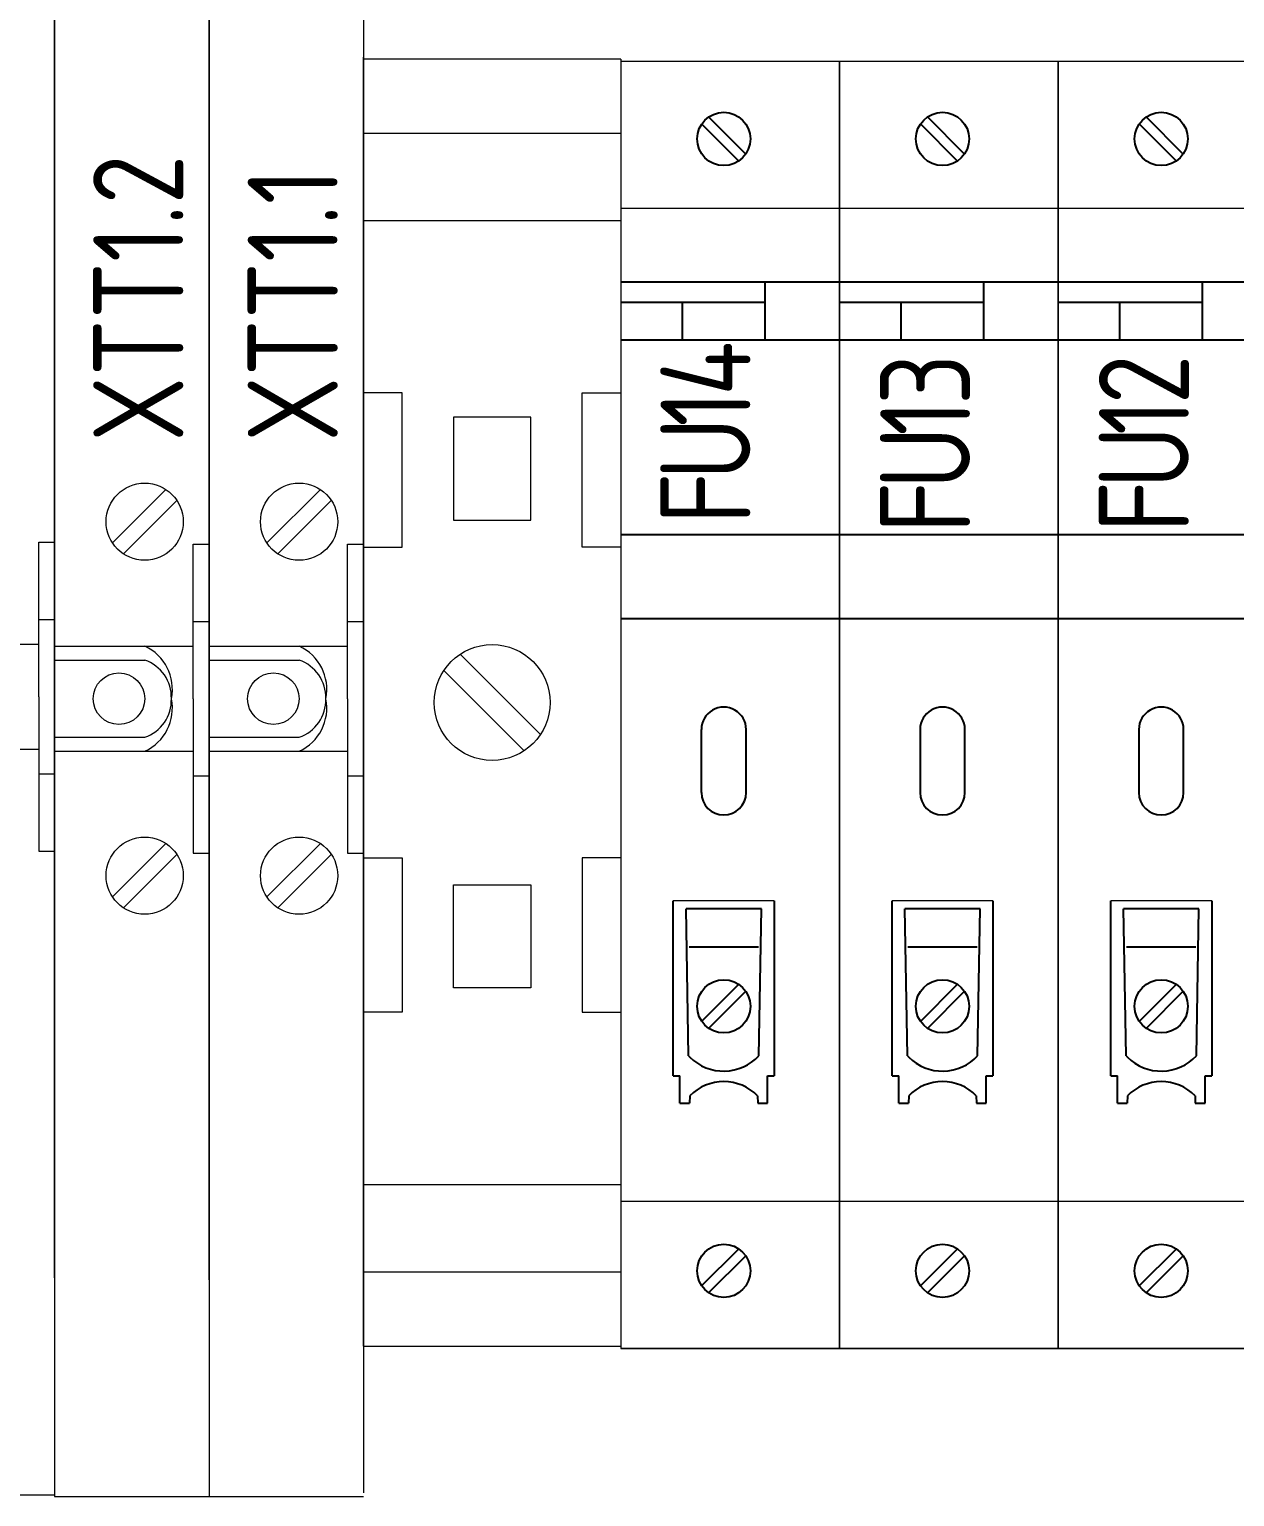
# Model space of a CAD drawing. Header units: millimetres. Extents: x 3520 to 8864, y 403 to 1747.
# Drawn here: x 5626.75 to 5632.37, y 848.07 to 854.91 of the extents above; entities that cross this region are included whole.
import ezdxf

# ---------------------------------------------------------------- set-up
doc = ezdxf.new("R2010")
doc.units = ezdxf.units.MM
doc.layers.add('1', color=1, linetype='Continuous')
doc.layers.add('Стерка', color=7, linetype='Continuous', lineweight=15)
doc.styles.add('ГОСТ В', font='GOST_0.TTF', dxfattribs={"height": 3.5})

msp = doc.modelspace()

# ---------------------------------------------------------------- linework, layer by layer
at = {"color": 7}
for p, q in [((5630.5317, 853.7284, 1518.358), (5629.5117, 853.7284, 1518.358)), ((5631.5517, 853.7284, 1518.358), (5630.5317, 853.7284, 1518.358)), ((5632.5717, 853.7284, 1518.358), (5631.5517, 853.7284, 1518.358)), ((5629.8279, 850.1223, 1518.358), (5629.8158, 850.8065, 1518.358)), ((5630.1554, 850.1223, 1518.358), (5630.1675, 850.8065, 1518.358)), ((5630.8479, 850.1223, 1518.358), (5630.8358, 850.8065, 1518.358)), ((5631.1754, 850.1223, 1518.358), (5631.1875, 850.8065, 1518.358)), ((5631.8679, 850.1223, 1518.358), (5631.8558, 850.8065, 1518.358)), ((5632.1954, 850.1223, 1518.358), (5632.2075, 850.8065, 1518.358)), ((5629.7875, 849.9016, 1518.358), (5629.8327, 849.9016, 1518.358)), ((5630.1506, 849.9016, 1518.358), (5630.1958, 849.9016, 1518.358)), ((5630.8075, 849.9016, 1518.358), (5630.8527, 849.9016, 1518.358)), ((5631.1706, 849.9016, 1518.358), (5631.2158, 849.9016, 1518.358)), ((5631.8275, 849.9016, 1518.358), (5631.8727, 849.9016, 1518.358)), ((5632.1906, 849.9016, 1518.358), (5632.2358, 849.9016, 1518.358))]:
    msp.add_line(p, q, dxfattribs=at)
for centre in [(5629.9917, 849.7791, 1518.358), (5631.0117, 849.7791, 1518.358), (5632.0317, 849.7791, 1518.358)]:
    msp.add_arc(centre, 0.2222, 44.85319, 135.14672, dxfattribs=at)
at = {"layer": '1', "color": 7}
for p, q in [((5629.8903, 854.4651, 1518.358), (5630.0607, 854.2946, 1518.358)), ((5630.0931, 854.327, 1518.358), (5629.9226, 854.4974, 1518.358)), ((5630.9103, 854.4651, 1518.358), (5631.0807, 854.2946, 1518.358)), ((5631.1131, 854.327, 1518.358), (5630.9426, 854.4974, 1518.358)), ((5631.9303, 854.4651, 1518.358), (5632.1007, 854.2946, 1518.358)), ((5632.1331, 854.327, 1518.358), (5631.9626, 854.4974, 1518.358)), ((5630.1843, 853.4593, 1518.358), (5630.1843, 853.7284, 1518.358)), ((5631.2043, 853.4593, 1518.358), (5631.2043, 853.7284, 1518.358)), ((5632.2243, 853.4593, 1518.358), (5632.2243, 853.7284, 1518.358)), ((5629.5117, 853.6358, 1518.358), (5630.1843, 853.6358, 1518.358)), ((5629.7989, 853.4596, 1518.358), (5629.7989, 853.6358, 1518.358)), ((5630.5317, 853.6358, 1518.358), (5631.2043, 853.6358, 1518.358)), ((5630.8189, 853.4596, 1518.358), (5630.8189, 853.6358, 1518.358)), ((5631.5517, 853.6358, 1518.358), (5632.2243, 853.6358, 1518.358)), ((5631.8389, 853.4596, 1518.358), (5631.8389, 853.6358, 1518.358)), ((5629.5117, 853.4593, 1518.358), (5630.5317, 853.4593, 1518.358)), ((5630.5317, 853.4593, 1518.358), (5631.5517, 853.4593, 1518.358)), ((5631.5517, 853.4593, 1518.358), (5632.5717, 853.4593, 1518.358)), ((5630.5317, 852.5511, 1518.358), (5629.5117, 852.5511, 1518.358)), ((5631.5517, 852.5511, 1518.358), (5630.5317, 852.5511, 1518.358)), ((5632.5717, 852.5511, 1518.358), (5631.5517, 852.5511, 1518.358)), ((5630.5317, 852.1591, 1518.358), (5629.5117, 852.1591, 1518.358)), ((5631.5517, 852.1591, 1518.358), (5630.5317, 852.1591, 1518.358)), ((5632.5717, 852.1591, 1518.358), (5631.5517, 852.1591, 1518.358)), ((5629.8871, 851.6429, 1518.358), (5629.8871, 851.3489, 1518.358)), ((5630.0962, 851.3489, 1518.358), (5630.0962, 851.6429, 1518.358)), ((5630.9071, 851.6429, 1518.358), (5630.9071, 851.3489, 1518.358)), ((5631.1162, 851.3489, 1518.358), (5631.1162, 851.6429, 1518.358)), ((5631.9271, 851.6429, 1518.358), (5631.9271, 851.3489, 1518.358)), ((5632.1362, 851.3489, 1518.358), (5632.1362, 851.6429, 1518.358)), ((5629.7564, 850.029, 1518.358), (5629.7564, 850.8444, 1518.358)), ((5629.7564, 850.029, 1518.358), (5629.7564, 850.8444, 1518.358)), ((5630.2269, 850.8444, 1518.358), (5630.2269, 850.029, 1518.358)), ((5630.7764, 850.029, 1518.358), (5630.7764, 850.8444, 1518.358)), ((5630.7764, 850.029, 1518.358), (5630.7764, 850.8444, 1518.358)), ((5631.2469, 850.8444, 1518.358), (5631.2469, 850.029, 1518.358)), ((5631.7964, 850.029, 1518.358), (5631.7964, 850.8444, 1518.358)), ((5631.7964, 850.029, 1518.358), (5631.7964, 850.8444, 1518.358)), ((5632.2669, 850.8444, 1518.358), (5632.2669, 850.029, 1518.358)), ((5630.1675, 850.8065, 1518.358), (5629.8158, 850.8065, 1518.358)), ((5631.1875, 850.8065, 1518.358), (5630.8358, 850.8065, 1518.358)), ((5632.2075, 850.8065, 1518.358), (5631.8558, 850.8065, 1518.358)), ((5629.8297, 850.6301, 1518.358), (5630.1536, 850.6301, 1518.358)), ((5630.8497, 850.6301, 1518.358), (5631.1736, 850.6301, 1518.358)), ((5631.8697, 850.6301, 1518.358), (5632.1936, 850.6301, 1518.358)), ((5629.8903, 850.2834, 1518.358), (5630.0607, 850.4538, 1518.358)), ((5630.093, 850.4215, 1518.358), (5629.9226, 850.251, 1518.358)), ((5630.9103, 850.2834, 1518.358), (5631.0807, 850.4538, 1518.358)), ((5631.113, 850.4215, 1518.358), (5630.9426, 850.251, 1518.358)), ((5631.9303, 850.2834, 1518.358), (5632.1007, 850.4538, 1518.358)), ((5632.133, 850.4215, 1518.358), (5631.9626, 850.251, 1518.358)), ((5629.7564, 850.029, 1518.358), (5629.7875, 850.029, 1518.358)), ((5629.7875, 849.9016, 1518.358), (5629.7875, 850.029, 1518.358)), ((5630.1958, 850.029, 1518.358), (5630.2269, 850.029, 1518.358)), ((5630.1958, 849.9016, 1518.358), (5630.1958, 850.029, 1518.358)), ((5630.7764, 850.029, 1518.358), (5630.8075, 850.029, 1518.358)), ((5630.8075, 849.9016, 1518.358), (5630.8075, 850.029, 1518.358)), ((5631.2158, 850.029, 1518.358), (5631.2469, 850.029, 1518.358)), ((5631.2158, 849.9016, 1518.358), (5631.2158, 850.029, 1518.358)), ((5631.7964, 850.029, 1518.358), (5631.8275, 850.029, 1518.358)), ((5631.8275, 849.9016, 1518.358), (5631.8275, 850.029, 1518.358)), ((5632.2358, 850.029, 1518.358), (5632.2669, 850.029, 1518.358)), ((5632.2358, 849.9016, 1518.358), (5632.2358, 850.029, 1518.358)), ((5629.8342, 849.9358, 1518.358), (5629.8327, 849.9016, 1518.358)), ((5630.1491, 849.9358, 1518.358), (5630.1506, 849.9016, 1518.358)), ((5630.8542, 849.9358, 1518.358), (5630.8527, 849.9016, 1518.358)), ((5631.1691, 849.9358, 1518.358), (5631.1706, 849.9016, 1518.358)), ((5631.8742, 849.9358, 1518.358), (5631.8727, 849.9016, 1518.358)), ((5632.1891, 849.9358, 1518.358), (5632.1906, 849.9016, 1518.358)), ((5629.8903, 849.0503, 1518.358), (5630.0607, 849.2207, 1518.358)), ((5630.093, 849.1884, 1518.358), (5629.9226, 849.0179, 1518.358)), ((5630.9103, 849.0503, 1518.358), (5631.0807, 849.2207, 1518.358)), ((5631.113, 849.1884, 1518.358), (5630.9426, 849.0179, 1518.358)), ((5631.9303, 849.0503, 1518.358), (5632.1007, 849.2207, 1518.358)), ((5632.133, 849.1884, 1518.358), (5631.9626, 849.0179, 1518.358))]:
    msp.add_line(p, q, dxfattribs=at)
for centre in [(5629.9917, 854.396, 1518.358), (5631.0117, 854.396, 1518.358), (5632.0317, 854.396, 1518.358), (5629.9917, 850.3524, 1518.358), (5631.0117, 850.3524, 1518.358), (5632.0317, 850.3524, 1518.358), (5629.9917, 849.1193, 1518.358), (5631.0117, 849.1193, 1518.358), (5632.0317, 849.1193, 1518.358)]:
    msp.add_circle(centre, 0.1241, dxfattribs=at)
for centre, radius, start, end in [((5629.9917, 851.6429, 1518.358), 0.1045, 359.99995, 179.99995), ((5631.0117, 851.6429, 1518.358), 0.1045, 359.99995, 179.99995), ((5632.0317, 851.6429, 1518.358), 0.1045, 359.99995, 179.99995), ((5629.9917, 851.3489, 1518.358), 0.1045, 179.99995, 359.99995), ((5631.0117, 851.3489, 1518.358), 0.1045, 179.99995, 359.99995), ((5632.0317, 851.3489, 1518.358), 0.1045, 179.99995, 359.99995), ((5629.9917, 850.2724, 1518.358), 0.2222, 222.51079, 224.90436), ((5629.9917, 850.2724, 1518.358), 0.2222, 224.90436, 317.48912), ((5631.0117, 850.2724, 1518.358), 0.2222, 222.51079, 224.90436), ((5631.0117, 850.2724, 1518.358), 0.2222, 224.90436, 317.48912), ((5632.0317, 850.2724, 1518.358), 0.2222, 222.51079, 224.90436), ((5632.0317, 850.2724, 1518.358), 0.2222, 224.90436, 317.48912)]:
    msp.add_arc(centre, radius, start, end, dxfattribs=at)
at = {"layer": 'Стерка', "color": 7}
for p, q in [((5626.8717, 855.5155, 1518.358), (5626.8717, 854.3155, 1518.358)), ((5626.8717, 854.3065, 1518.358), (5626.8717, 855.5065, 1518.358)), ((5627.5917, 854.3065, 1518.358), (5627.5917, 855.5065, 1518.358)), ((5627.5917, 855.5065, 1518.358), (5627.5917, 854.3065, 1518.358)), ((5628.3117, 855.5065, 1518.358), (5628.3117, 854.3065, 1518.358)), ((5626.8717, 854.7955, 1518.358), (5626.8717, 848.7955, 1518.358)), ((5627.5917, 854.7865, 1518.358), (5627.5917, 848.7865, 1518.358)), ((5628.3117, 854.7865, 1518.358), (5628.3117, 848.7865, 1518.358)), ((5628.3117, 854.7776, 1518.358), (5628.3117, 848.7776, 1518.358)), ((5628.3117, 854.7776, 1518.358), (5628.3117, 848.7776, 1518.358)), ((5628.3117, 854.7776, 1518.358), (5628.3117, 848.7776, 1518.358)), ((5628.3117, 854.7776, 1518.358), (5628.3117, 848.7776, 1518.358)), ((5628.3117, 854.7776, 1518.358), (5628.3117, 848.7776, 1518.358)), ((5628.3117, 848.7776, 1518.358), (5628.3117, 854.7776, 1518.358)), ((5628.3117, 848.7776, 1518.358), (5628.3117, 854.7776, 1518.358)), ((5628.3117, 854.7776, 1518.358), (5628.3117, 848.7776, 1518.358)), ((5628.3117, 848.7776, 1518.358), (5628.3117, 854.7776, 1518.358)), ((5628.3117, 848.7776, 1518.358), (5628.3117, 854.7776, 1518.358)), ((5628.3117, 854.7776, 1518.358), (5628.3117, 848.7776, 1518.358)), ((5629.5117, 854.7687, 1518.358), (5628.3117, 854.7687, 1518.358)), ((5628.3117, 854.7687, 1518.358), (5628.3117, 848.7687, 1518.358)), ((5628.3117, 848.7687, 1518.358), (5628.3117, 854.7687, 1518.358)), ((5628.3117, 848.7687, 1518.358), (5628.3117, 854.7687, 1518.358)), ((5628.3117, 854.7687, 1518.358), (5628.3117, 848.7687, 1518.358)), ((5628.3117, 854.7687, 1518.358), (5628.3117, 848.7687, 1518.358)), ((5629.5117, 854.7687, 1518.358), (5629.5117, 848.7687, 1518.358)), ((5630.5317, 854.7577, 1518.358), (5629.5117, 854.7577, 1518.358)), ((5629.5117, 854.7577, 1518.358), (5629.5117, 848.7577, 1518.358)), ((5631.5517, 854.7577, 1518.358), (5630.5317, 854.7577, 1518.358)), ((5630.5317, 854.7577, 1518.358), (5630.5317, 848.7577, 1518.358)), ((5630.5317, 854.7577, 1518.358), (5630.5317, 848.7577, 1518.358)), ((5630.5317, 848.7577, 1518.358), (5630.5317, 854.7577, 1518.358)), ((5630.5317, 848.7577, 1518.358), (5630.5317, 854.7577, 1518.358)), ((5630.5317, 854.7577, 1518.358), (5630.5317, 848.7577, 1518.358)), ((5630.5317, 854.7577, 1518.358), (5630.5317, 848.7577, 1518.358)), ((5630.5317, 854.7577, 1518.358), (5630.5317, 848.7666, 1518.358)), ((5630.5317, 848.8024, 1518.358), (5630.5317, 854.7577, 1518.358)), ((5630.5317, 854.7577, 1518.358), (5630.5317, 848.7577, 1518.358)), ((5630.5317, 854.7577, 1518.358), (5630.5317, 848.7577, 1518.358)), ((5630.5317, 848.7577, 1518.358), (5630.5317, 854.7577, 1518.358)), ((5630.5317, 848.7577, 1518.358), (5630.5317, 854.7577, 1518.358)), ((5630.5317, 854.7577, 1518.358), (5630.5317, 848.7577, 1518.358)), ((5630.5317, 848.7577, 1518.358), (5630.5317, 854.7577, 1518.358)), ((5630.5317, 848.7577, 1518.358), (5630.5317, 854.7577, 1518.358)), ((5630.5317, 854.7577, 1518.358), (5630.5317, 848.7577, 1518.358)), ((5632.5717, 854.7577, 1518.358), (5631.5517, 854.7577, 1518.358)), ((5631.5517, 854.7577, 1518.358), (5631.5517, 848.7577, 1518.358)), ((5631.5517, 854.7577, 1518.358), (5631.5517, 848.7577, 1518.358)), ((5631.5517, 848.7577, 1518.358), (5631.5517, 854.7577, 1518.358)), ((5631.5517, 848.7577, 1518.358), (5631.5517, 854.7577, 1518.358)), ((5631.5517, 854.7577, 1518.358), (5631.5517, 848.7577, 1518.358)), ((5631.5517, 854.7577, 1518.358), (5631.5517, 848.7577, 1518.358)), ((5631.5517, 854.7577, 1518.358), (5631.5517, 848.7666, 1518.358)), ((5631.5517, 848.8024, 1518.358), (5631.5517, 854.7577, 1518.358)), ((5631.5517, 854.7577, 1518.358), (5631.5517, 848.7577, 1518.358)), ((5631.5517, 854.7577, 1518.358), (5631.5517, 848.7577, 1518.358)), ((5631.5517, 848.7577, 1518.358), (5631.5517, 854.7577, 1518.358)), ((5631.5517, 848.7577, 1518.358), (5631.5517, 854.7577, 1518.358)), ((5631.5517, 854.7577, 1518.358), (5631.5517, 848.7577, 1518.358)), ((5631.5517, 848.7577, 1518.358), (5631.5517, 854.7577, 1518.358)), ((5631.5517, 848.7577, 1518.358), (5631.5517, 854.7577, 1518.358)), ((5631.5517, 854.7577, 1518.358), (5631.5517, 848.7577, 1518.358)), ((5626.8717, 854.4955, 1518.358), (5626.8717, 849.0955, 1518.358)), ((5626.8717, 854.4955, 1518.358), (5626.8717, 849.0955, 1518.358)), ((5626.8717, 854.4955, 1518.358), (5626.8717, 849.0955, 1518.358)), ((5626.8717, 854.4955, 1518.358), (5626.8717, 849.0955, 1518.358)), ((5626.8717, 854.4955, 1518.358), (5626.8717, 849.0955, 1518.358)), ((5626.8717, 854.4865, 1518.358), (5626.8717, 849.0865, 1518.358)), ((5626.8717, 849.0865, 1518.358), (5626.8717, 854.4865, 1518.358)), ((5627.5917, 854.4865, 1518.358), (5627.5917, 849.0865, 1518.358)), ((5627.5917, 854.4865, 1518.358), (5627.5917, 849.0865, 1518.358)), ((5627.5917, 854.4865, 1518.358), (5627.5917, 849.0865, 1518.358)), ((5627.5917, 854.4865, 1518.358), (5627.5917, 849.0865, 1518.358)), ((5627.5917, 854.4865, 1518.358), (5627.5917, 849.0865, 1518.358)), ((5627.5917, 854.4865, 1518.358), (5627.5917, 849.0865, 1518.358)), ((5627.5917, 849.0776, 1518.358), (5627.5917, 854.4776, 1518.358)), ((5628.3117, 854.4865, 1518.358), (5628.3117, 849.0865, 1518.358)), ((5628.3117, 854.4865, 1518.358), (5628.3117, 849.0865, 1518.358)), ((5628.3117, 854.4865, 1518.358), (5628.3117, 849.0865, 1518.358)), ((5628.3117, 854.4865, 1518.358), (5628.3117, 849.0865, 1518.358)), ((5628.3117, 854.4865, 1518.358), (5628.3117, 849.0865, 1518.358)), ((5628.3117, 854.4776, 1518.358), (5628.3117, 849.0776, 1518.358)), ((5628.3117, 854.4776, 1518.358), (5628.3117, 849.0776, 1518.358)), ((5628.3117, 849.0776, 1518.358), (5628.3117, 854.4776, 1518.358)), ((5628.3117, 854.4687, 1518.358), (5628.3117, 849.0687, 1518.358)), ((5628.3117, 854.4687, 1518.358), (5628.3117, 849.0687, 1518.358)), ((5630.5317, 854.5024, 1518.358), (5630.5317, 849.1024, 1518.358)), ((5630.5317, 854.5024, 1518.358), (5630.5317, 849.1024, 1518.358)), ((5630.5317, 854.4935, 1518.358), (5630.5317, 849.0935, 1518.358)), ((5630.5317, 854.4935, 1518.358), (5630.5317, 849.0935, 1518.358)), ((5630.5317, 854.4666, 1518.358), (5630.5317, 849.0666, 1518.358)), ((5630.5317, 854.4666, 1518.358), (5630.5317, 849.0666, 1518.358)), ((5630.5317, 854.4577, 1518.358), (5630.5317, 849.0577, 1518.358)), ((5630.5317, 854.4577, 1518.358), (5630.5317, 849.0577, 1518.358)), ((5631.5517, 854.5024, 1518.358), (5631.5517, 849.1024, 1518.358)), ((5631.5517, 854.5024, 1518.358), (5631.5517, 849.1024, 1518.358)), ((5631.5517, 854.4935, 1518.358), (5631.5517, 849.0935, 1518.358)), ((5631.5517, 854.4935, 1518.358), (5631.5517, 849.0935, 1518.358)), ((5631.5517, 854.4666, 1518.358), (5631.5517, 849.0666, 1518.358)), ((5631.5517, 854.4666, 1518.358), (5631.5517, 849.0666, 1518.358)), ((5631.5517, 854.4577, 1518.358), (5631.5517, 849.0577, 1518.358)), ((5631.5517, 854.4577, 1518.358), (5631.5517, 849.0577, 1518.358)), ((5628.3117, 854.4228, 1518.358), (5629.5117, 854.4228, 1518.358)), ((5626.8717, 849.2755, 1518.358), (5626.8717, 854.3155, 1518.358)), ((5626.8717, 854.3155, 1518.358), (5626.8717, 849.2755, 1518.358)), ((5626.8717, 849.2755, 1518.358), (5626.8717, 854.3155, 1518.358)), ((5626.8717, 854.3155, 1518.358), (5626.8717, 849.2755, 1518.358)), ((5626.8717, 849.2755, 1518.358), (5626.8717, 854.3155, 1518.358)), ((5626.8717, 854.3155, 1518.358), (5626.8717, 849.2755, 1518.358)), ((5626.8717, 849.2755, 1518.358), (5626.8717, 854.3155, 1518.358)), ((5626.8717, 854.3155, 1518.358), (5626.8717, 849.2755, 1518.358)), ((5626.8717, 854.3155, 1518.358), (5626.8717, 849.2755, 1518.358)), ((5626.8717, 849.2755, 1518.358), (5626.8717, 854.3155, 1518.358)), ((5626.8717, 854.3155, 1518.358), (5626.8717, 849.2755, 1518.358)), ((5626.8717, 849.2755, 1518.358), (5626.8717, 854.3155, 1518.358)), ((5626.8717, 854.3155, 1518.358), (5626.8717, 849.2755, 1518.358)), ((5626.8717, 854.3155, 1518.358), (5626.8717, 849.2755, 1518.358)), ((5627.5917, 849.2665, 1518.358), (5627.5917, 854.3065, 1518.358)), ((5627.5917, 854.3065, 1518.358), (5627.5917, 849.2665, 1518.358)), ((5627.5917, 849.2665, 1518.358), (5627.5917, 854.3065, 1518.358)), ((5627.5917, 854.3065, 1518.358), (5627.5917, 849.2665, 1518.358)), ((5627.5917, 849.2665, 1518.358), (5627.5917, 854.3065, 1518.358)), ((5627.5917, 854.3065, 1518.358), (5627.5917, 849.2665, 1518.358)), ((5627.5917, 849.2665, 1518.358), (5627.5917, 854.3065, 1518.358)), ((5627.5917, 854.3065, 1518.358), (5627.5917, 849.2665, 1518.358)), ((5627.5917, 854.3065, 1518.358), (5627.5917, 849.2665, 1518.358)), ((5627.5917, 849.2665, 1518.358), (5627.5917, 854.3065, 1518.358)), ((5627.5917, 854.3065, 1518.358), (5627.5917, 849.2665, 1518.358)), ((5627.5917, 849.2665, 1518.358), (5627.5917, 854.3065, 1518.358)), ((5627.5917, 854.3065, 1518.358), (5627.5917, 849.2665, 1518.358)), ((5627.5917, 854.3065, 1518.358), (5627.5917, 849.2665, 1518.358)), ((5628.3117, 849.2665, 1518.358), (5628.3117, 854.3065, 1518.358)), ((5628.3117, 854.3065, 1518.358), (5628.3117, 849.2665, 1518.358)), ((5628.3117, 849.2665, 1518.358), (5628.3117, 854.3065, 1518.358)), ((5628.3117, 854.3065, 1518.358), (5628.3117, 849.2665, 1518.358)), ((5628.3117, 849.2665, 1518.358), (5628.3117, 854.3065, 1518.358)), ((5628.3117, 854.3065, 1518.358), (5628.3117, 849.2665, 1518.358)), ((5628.3117, 849.2665, 1518.358), (5628.3117, 854.3065, 1518.358)), ((5628.3117, 854.3065, 1518.358), (5628.3117, 849.2665, 1518.358)), ((5628.3117, 854.3065, 1518.358), (5628.3117, 849.2665, 1518.358)), ((5628.3117, 849.2665, 1518.358), (5628.3117, 854.3065, 1518.358)), ((5628.3117, 854.3065, 1518.358), (5628.3117, 849.2665, 1518.358)), ((5628.3117, 849.2665, 1518.358), (5628.3117, 854.3065, 1518.358)), ((5628.3117, 854.3065, 1518.358), (5628.3117, 849.2665, 1518.358)), ((5628.3117, 854.3065, 1518.358), (5628.3117, 849.2665, 1518.358)), ((5630.5317, 854.3224, 1518.358), (5630.5317, 849.2824, 1518.358)), ((5630.5317, 854.3224, 1518.358), (5630.5317, 849.2824, 1518.358)), ((5631.5517, 854.3224, 1518.358), (5631.5517, 849.2824, 1518.358)), ((5631.5517, 854.3224, 1518.358), (5631.5517, 849.2824, 1518.358)), ((5628.3117, 854.2976, 1518.358), (5628.3117, 849.2576, 1518.358)), ((5628.3117, 854.2976, 1518.358), (5628.3117, 849.2576, 1518.358)), ((5630.5317, 854.2866, 1518.358), (5630.5317, 849.2466, 1518.358)), ((5630.5317, 854.2866, 1518.358), (5630.5317, 849.2466, 1518.358)), ((5631.5517, 854.2866, 1518.358), (5631.5517, 849.2466, 1518.358)), ((5631.5517, 854.2866, 1518.358), (5631.5517, 849.2466, 1518.358)), ((5630.5317, 854.0724, 1518.358), (5629.5117, 854.0724, 1518.358)), ((5631.5517, 854.0724, 1518.358), (5630.5317, 854.0724, 1518.358)), ((5632.5717, 854.0724, 1518.358), (5631.5517, 854.0724, 1518.358)), ((5628.3117, 854.0151, 1518.358), (5629.5117, 854.0151, 1518.358)), ((5626.8717, 853.8955, 1518.358), (5626.8717, 849.6955, 1518.358)), ((5626.8717, 853.8955, 1518.358), (5626.8717, 849.6955, 1518.358)), ((5630.5317, 853.9024, 1518.358), (5630.5317, 849.7024, 1518.358)), ((5630.5317, 853.9024, 1518.358), (5630.5317, 849.7024, 1518.358)), ((5630.5317, 853.8935, 1518.358), (5630.5317, 849.6935, 1518.358)), ((5630.5317, 853.8935, 1518.358), (5630.5317, 849.6935, 1518.358)), ((5630.5317, 853.8935, 1518.358), (5630.5317, 849.6935, 1518.358)), ((5631.5517, 853.9024, 1518.358), (5631.5517, 849.7024, 1518.358)), ((5631.5517, 853.9024, 1518.358), (5631.5517, 849.7024, 1518.358)), ((5631.5517, 853.8935, 1518.358), (5631.5517, 849.6935, 1518.358)), ((5631.5517, 853.8935, 1518.358), (5631.5517, 849.6935, 1518.358)), ((5631.5517, 853.8935, 1518.358), (5631.5517, 849.6935, 1518.358)), ((5627.5917, 853.8865, 1518.358), (5627.5917, 849.6865, 1518.358)), ((5627.5917, 853.8865, 1518.358), (5627.5917, 849.6865, 1518.358)), ((5628.3117, 853.8865, 1518.358), (5628.3117, 849.6865, 1518.358)), ((5628.3117, 853.8865, 1518.358), (5628.3117, 849.6865, 1518.358)), ((5628.3117, 853.8776, 1518.358), (5628.3117, 849.6776, 1518.358)), ((5628.3117, 853.8776, 1518.358), (5628.3117, 849.6776, 1518.358)), ((5628.3117, 853.8687, 1518.358), (5628.3117, 849.6687, 1518.358)), ((5628.3117, 853.8687, 1518.358), (5628.3117, 849.6687, 1518.358)), ((5628.3117, 853.8687, 1518.358), (5628.3117, 849.6687, 1518.358)), ((5630.5317, 853.8666, 1518.358), (5630.5317, 849.6666, 1518.358)), ((5630.5317, 853.8666, 1518.358), (5630.5317, 849.6666, 1518.358)), ((5630.5317, 853.8577, 1518.358), (5630.5317, 849.6577, 1518.358)), ((5630.5317, 853.8577, 1518.358), (5630.5317, 849.6577, 1518.358)), ((5630.5317, 853.8577, 1518.358), (5630.5317, 849.6577, 1518.358)), ((5631.5517, 853.8666, 1518.358), (5631.5517, 849.6666, 1518.358)), ((5631.5517, 853.8666, 1518.358), (5631.5517, 849.6666, 1518.358)), ((5631.5517, 853.8577, 1518.358), (5631.5517, 849.6577, 1518.358)), ((5631.5517, 853.8577, 1518.358), (5631.5517, 849.6577, 1518.358)), ((5631.5517, 853.8577, 1518.358), (5631.5517, 849.6577, 1518.358)), ((5628.3117, 849.0776, 1518.358), (5628.3117, 853.2776, 1518.358)), ((5628.3117, 849.0776, 1518.358), (5628.3117, 853.2776, 1518.358)), ((5630.5317, 849.1024, 1518.358), (5630.5317, 853.3024, 1518.358)), ((5630.5317, 849.1024, 1518.358), (5630.5317, 853.3024, 1518.358)), ((5630.5317, 849.0935, 1518.358), (5630.5317, 853.2935, 1518.358)), ((5630.5317, 849.0935, 1518.358), (5630.5317, 853.2935, 1518.358)), ((5630.5317, 849.0935, 1518.358), (5630.5317, 853.2935, 1518.358)), ((5631.5517, 849.1024, 1518.358), (5631.5517, 853.3024, 1518.358)), ((5631.5517, 849.1024, 1518.358), (5631.5517, 853.3024, 1518.358)), ((5631.5517, 849.0935, 1518.358), (5631.5517, 853.2935, 1518.358)), ((5631.5517, 849.0935, 1518.358), (5631.5517, 853.2935, 1518.358)), ((5631.5517, 849.0935, 1518.358), (5631.5517, 853.2935, 1518.358)), ((5628.3117, 849.0687, 1518.358), (5628.3117, 853.2687, 1518.358)), ((5628.3117, 849.0687, 1518.358), (5628.3117, 853.2687, 1518.358)), ((5628.3117, 849.0687, 1518.358), (5628.3117, 853.2687, 1518.358)), ((5628.4917, 853.2123, 1518.358), (5628.3117, 853.2123, 1518.358)), ((5628.4917, 852.4923, 1518.358), (5628.4917, 853.2123, 1518.358)), ((5629.3317, 852.4923, 1518.358), (5629.3317, 853.2123, 1518.358)), ((5629.3317, 853.2123, 1518.358), (5629.5117, 853.2123, 1518.358)), ((5630.5317, 849.0666, 1518.358), (5630.5317, 853.2666, 1518.358)), ((5630.5317, 849.0666, 1518.358), (5630.5317, 853.2666, 1518.358)), ((5630.5317, 849.0577, 1518.358), (5630.5317, 853.2577, 1518.358)), ((5630.5317, 849.0577, 1518.358), (5630.5317, 853.2577, 1518.358)), ((5630.5317, 849.0577, 1518.358), (5630.5317, 853.2577, 1518.358)), ((5631.5517, 849.0666, 1518.358), (5631.5517, 853.2666, 1518.358)), ((5631.5517, 849.0666, 1518.358), (5631.5517, 853.2666, 1518.358)), ((5631.5517, 849.0577, 1518.358), (5631.5517, 853.2577, 1518.358)), ((5631.5517, 849.0577, 1518.358), (5631.5517, 853.2577, 1518.358)), ((5631.5517, 849.0577, 1518.358), (5631.5517, 853.2577, 1518.358)), ((5628.9117, 853.0983, 1518.358), (5628.7317, 853.0983, 1518.358)), ((5628.7317, 853.0983, 1518.358), (5628.7317, 852.6183, 1518.358)), ((5629.0917, 853.0983, 1518.358), (5628.9117, 853.0983, 1518.358)), ((5629.0917, 852.6183, 1518.358), (5629.0917, 853.0983, 1518.358)), ((5627.3909, 852.7618, 1518.358), (5627.1415, 852.5124, 1518.358)), ((5628.1109, 852.7618, 1518.358), (5627.8615, 852.5124, 1518.358)), ((5627.4418, 852.7109, 1518.358), (5627.1924, 852.4615, 1518.358)), ((5628.1618, 852.7109, 1518.358), (5627.9124, 852.4615, 1518.358)), ((5628.7317, 852.6183, 1518.358), (5629.0917, 852.6183, 1518.358)), ((5626.7981, 852.1555, 1518.358), (5626.7981, 852.5155, 1518.358)), ((5626.7981, 852.5155, 1518.358), (5626.8717, 852.5155, 1518.358)), ((5627.5181, 852.1465, 1518.358), (5627.5181, 852.5065, 1518.358)), ((5627.5181, 852.5065, 1518.358), (5627.5917, 852.5065, 1518.358)), ((5628.2381, 852.1465, 1518.358), (5628.2381, 852.5065, 1518.358)), ((5628.2381, 852.5065, 1518.358), (5628.3117, 852.5065, 1518.358)), ((5628.3117, 852.4923, 1518.358), (5628.4917, 852.4923, 1518.358)), ((5629.5117, 852.4923, 1518.358), (5629.3317, 852.4923, 1518.358)), ((5626.8717, 851.1955, 1518.358), (5626.8717, 852.3955, 1518.358)), ((5627.5917, 851.1865, 1518.358), (5627.5917, 852.3865, 1518.358)), ((5628.3117, 851.1865, 1518.358), (5628.3117, 852.3865, 1518.358)), ((5630.5317, 851.2024, 1518.358), (5630.5317, 852.4024, 1518.358)), ((5630.5317, 851.2024, 1518.358), (5630.5317, 852.4024, 1518.358)), ((5630.5317, 851.1935, 1518.358), (5630.5317, 852.3935, 1518.358)), ((5630.5317, 851.1935, 1518.358), (5630.5317, 852.3935, 1518.358)), ((5630.5317, 851.1935, 1518.358), (5630.5317, 852.3935, 1518.358)), ((5631.5517, 851.2024, 1518.358), (5631.5517, 852.4024, 1518.358)), ((5631.5517, 851.2024, 1518.358), (5631.5517, 852.4024, 1518.358)), ((5631.5517, 851.1935, 1518.358), (5631.5517, 852.3935, 1518.358)), ((5631.5517, 851.1935, 1518.358), (5631.5517, 852.3935, 1518.358)), ((5631.5517, 851.1935, 1518.358), (5631.5517, 852.3935, 1518.358)), ((5628.3117, 851.1776, 1518.358), (5628.3117, 852.3776, 1518.358)), ((5628.3117, 851.1776, 1518.358), (5628.3117, 852.3776, 1518.358)), ((5628.3117, 851.1687, 1518.358), (5628.3117, 852.3687, 1518.358)), ((5628.3117, 851.1687, 1518.358), (5628.3117, 852.3687, 1518.358)), ((5628.3117, 851.1687, 1518.358), (5628.3117, 852.3687, 1518.358)), ((5630.5317, 851.1666, 1518.358), (5630.5317, 852.3666, 1518.358)), ((5630.5317, 851.1666, 1518.358), (5630.5317, 852.3666, 1518.358)), ((5630.5317, 851.1577, 1518.358), (5630.5317, 852.3577, 1518.358)), ((5630.5317, 851.1577, 1518.358), (5630.5317, 852.3577, 1518.358)), ((5630.5317, 851.1577, 1518.358), (5630.5317, 852.3577, 1518.358)), ((5631.5517, 851.1666, 1518.358), (5631.5517, 852.3666, 1518.358)), ((5631.5517, 851.1666, 1518.358), (5631.5517, 852.3666, 1518.358)), ((5631.5517, 851.1577, 1518.358), (5631.5517, 852.3577, 1518.358)), ((5631.5517, 851.1577, 1518.358), (5631.5517, 852.3577, 1518.358)), ((5631.5517, 851.1577, 1518.358), (5631.5517, 852.3577, 1518.358)), ((5626.7981, 851.7955, 1518.358), (5626.7981, 852.1555, 1518.358)), ((5626.7981, 852.1555, 1518.358), (5626.8717, 852.1555, 1518.358)), ((5627.5181, 851.7865, 1518.358), (5627.5181, 852.1465, 1518.358)), ((5627.5181, 852.1465, 1518.358), (5627.5917, 852.1465, 1518.358)), ((5628.2381, 851.7865, 1518.358), (5628.2381, 852.1465, 1518.358)), ((5628.2381, 852.1465, 1518.358), (5628.3117, 852.1465, 1518.358)), ((5626.1517, 852.0403, 1518.358), (5626.7981, 852.0403, 1518.358)), ((5626.8717, 852.0314, 1518.358), (5627.5181, 852.0314, 1518.358)), ((5627.5917, 852.0314, 1518.358), (5628.2381, 852.0314, 1518.358)), ((5629.1369, 851.6198, 1518.358), (5628.7628, 851.9939, 1518.358)), ((5626.8717, 851.9665, 1518.358), (5627.2917, 851.9665, 1518.358)), ((5627.5917, 851.9665, 1518.358), (5628.0117, 851.9665, 1518.358)), ((5629.0605, 851.5434, 1518.358), (5628.6864, 851.9175, 1518.358)), ((5626.7981, 851.7955, 1518.358), (5626.7981, 851.4355, 1518.358)), ((5627.5181, 851.7865, 1518.358), (5627.5181, 851.4265, 1518.358)), ((5628.2381, 851.7865, 1518.358), (5628.2381, 851.4265, 1518.358)), ((5628.3117, 851.7776, 1518.358), (5628.3117, 850.5776, 1518.358)), ((5628.3117, 851.7776, 1518.358), (5628.3117, 850.5776, 1518.358)), ((5628.3117, 851.7687, 1518.358), (5628.3117, 850.5687, 1518.358)), ((5628.3117, 851.7687, 1518.358), (5628.3117, 850.5687, 1518.358)), ((5628.3117, 851.7687, 1518.358), (5628.3117, 850.5687, 1518.358)), ((5630.5317, 851.8024, 1518.358), (5630.5317, 850.6024, 1518.358)), ((5630.5317, 851.8024, 1518.358), (5630.5317, 850.6024, 1518.358)), ((5630.5317, 851.7935, 1518.358), (5630.5317, 850.5935, 1518.358)), ((5630.5317, 851.7935, 1518.358), (5630.5317, 850.5935, 1518.358)), ((5630.5317, 851.7935, 1518.358), (5630.5317, 850.5935, 1518.358)), ((5631.5517, 851.8024, 1518.358), (5631.5517, 850.6024, 1518.358)), ((5631.5517, 851.8024, 1518.358), (5631.5517, 850.6024, 1518.358)), ((5631.5517, 851.7935, 1518.358), (5631.5517, 850.5935, 1518.358)), ((5631.5517, 851.7935, 1518.358), (5631.5517, 850.5935, 1518.358)), ((5631.5517, 851.7935, 1518.358), (5631.5517, 850.5935, 1518.358)), ((5630.5317, 851.7666, 1518.358), (5630.5317, 850.5666, 1518.358)), ((5630.5317, 851.7666, 1518.358), (5630.5317, 850.5666, 1518.358)), ((5630.5317, 851.7577, 1518.358), (5630.5317, 850.5577, 1518.358)), ((5630.5317, 851.7577, 1518.358), (5630.5317, 850.5577, 1518.358)), ((5630.5317, 851.7577, 1518.358), (5630.5317, 850.5577, 1518.358)), ((5631.5517, 851.7666, 1518.358), (5631.5517, 850.5666, 1518.358)), ((5631.5517, 851.7666, 1518.358), (5631.5517, 850.5666, 1518.358)), ((5631.5517, 851.7577, 1518.358), (5631.5517, 850.5577, 1518.358)), ((5631.5517, 851.7577, 1518.358), (5631.5517, 850.5577, 1518.358)), ((5631.5517, 851.7577, 1518.358), (5631.5517, 850.5577, 1518.358)), ((5626.8717, 851.6065, 1518.358), (5627.2917, 851.6065, 1518.358)), ((5627.5917, 851.6065, 1518.358), (5628.0117, 851.6065, 1518.358)), ((5626.1517, 851.5506, 1518.358), (5626.7981, 851.5506, 1518.358)), ((5626.8717, 851.5417, 1518.358), (5627.5181, 851.5417, 1518.358)), ((5627.5917, 851.5417, 1518.358), (5628.2381, 851.5417, 1518.358)), ((5626.7981, 851.4355, 1518.358), (5626.8717, 851.4355, 1518.358)), ((5626.7981, 851.4355, 1518.358), (5626.7981, 851.0755, 1518.358)), ((5627.5181, 851.4265, 1518.358), (5627.5917, 851.4265, 1518.358)), ((5627.5181, 851.4265, 1518.358), (5627.5181, 851.0665, 1518.358)), ((5628.2381, 851.4265, 1518.358), (5628.3117, 851.4265, 1518.358)), ((5628.2381, 851.4265, 1518.358), (5628.2381, 851.0665, 1518.358)), ((5627.1415, 850.8622, 1518.358), (5627.3909, 851.1116, 1518.358)), ((5627.8615, 850.8622, 1518.358), (5628.1109, 851.1116, 1518.358)), ((5626.7981, 851.0755, 1518.358), (5626.8717, 851.0755, 1518.358)), ((5627.1924, 850.8113, 1518.358), (5627.4418, 851.0607, 1518.358)), ((5627.5181, 851.0665, 1518.358), (5627.5917, 851.0665, 1518.358)), ((5627.9124, 850.8113, 1518.358), (5628.1618, 851.0607, 1518.358)), ((5628.2381, 851.0665, 1518.358), (5628.3117, 851.0665, 1518.358)), ((5628.3117, 851.045, 1518.358), (5628.4917, 851.045, 1518.358)), ((5628.4917, 851.045, 1518.358), (5628.4917, 850.325, 1518.358)), ((5629.5117, 851.045, 1518.358), (5629.3317, 851.045, 1518.358)), ((5629.3317, 851.045, 1518.358), (5629.3317, 850.325, 1518.358)), ((5628.7317, 850.439, 1518.358), (5628.7317, 850.919, 1518.358)), ((5628.7317, 850.919, 1518.358), (5629.0917, 850.919, 1518.358)), ((5629.0917, 850.919, 1518.358), (5629.0917, 850.439, 1518.358)), ((5630.2269, 850.8444, 1518.358), (5629.7564, 850.8444, 1518.358)), ((5631.2469, 850.8444, 1518.358), (5630.7764, 850.8444, 1518.358)), ((5632.2669, 850.8444, 1518.358), (5631.7964, 850.8444, 1518.358)), ((5628.9117, 850.439, 1518.358), (5628.7317, 850.439, 1518.358)), ((5629.0917, 850.439, 1518.358), (5628.9117, 850.439, 1518.358)), ((5628.4917, 850.325, 1518.358), (5628.3117, 850.325, 1518.358)), ((5629.3317, 850.325, 1518.358), (5629.5117, 850.325, 1518.358)), ((5628.3117, 849.5222, 1518.358), (5629.5117, 849.5222, 1518.358)), ((5630.5317, 849.4429, 1518.358), (5629.5117, 849.4429, 1518.358)), ((5631.5517, 849.4429, 1518.358), (5630.5317, 849.4429, 1518.358)), ((5632.5717, 849.4429, 1518.358), (5631.5517, 849.4429, 1518.358)), ((5626.8717, 849.2755, 1518.358), (5626.8717, 848.0939, 1518.358)), ((5626.8717, 849.2665, 1518.358), (5626.8717, 848.0665, 1518.358)), ((5627.5917, 849.2665, 1518.358), (5627.5917, 848.0665, 1518.358)), ((5627.5917, 849.2665, 1518.358), (5627.5917, 848.0849, 1518.358)), ((5628.3117, 849.2665, 1518.358), (5628.3117, 848.0849, 1518.358)), ((5628.3117, 849.1145, 1518.358), (5629.5117, 849.1145, 1518.358)), ((5628.3117, 848.7687, 1518.358), (5629.5117, 848.7687, 1518.358)), ((5629.5117, 848.7577, 1518.358), (5630.5317, 848.7577, 1518.358)), ((5630.5317, 848.7577, 1518.358), (5629.5117, 848.7577, 1518.358)), ((5630.5317, 848.7577, 1518.358), (5631.5517, 848.7577, 1518.358)), ((5631.5517, 848.7577, 1518.358), (5630.5317, 848.7577, 1518.358)), ((5631.5517, 848.7577, 1518.358), (5632.5717, 848.7577, 1518.358)), ((5632.5717, 848.7577, 1518.358), (5631.5517, 848.7577, 1518.358)), ((5626.1517, 848.0755, 1518.358), (5626.8717, 848.0755, 1518.358)), ((5626.8717, 848.0665, 1518.358), (5627.5917, 848.0665, 1518.358)), ((5627.5917, 848.0665, 1518.358), (5628.3117, 848.0665, 1518.358))]:
    msp.add_line(p, q, dxfattribs=at)
for centre, radius in [((5627.2917, 852.6116, 1518.358), 0.18), ((5628.0117, 852.6116, 1518.358), 0.18), ((5628.9117, 851.7687, 1518.358), 0.27), ((5627.1717, 851.7865, 1518.358), 0.12), ((5627.1717, 851.7865, 1518.358), 0.12), ((5627.8917, 851.7865, 1518.358), 0.12), ((5627.8917, 851.7865, 1518.358), 0.12), ((5627.2917, 850.9615, 1518.358), 0.18), ((5628.0117, 850.9615, 1518.358), 0.18)]:
    msp.add_circle(centre, radius, dxfattribs=at)
for centre, radius, start, end in [((5627.2012, 851.8314, 1518.358), 0.2195, 348.19793, 65.66134), ((5627.9212, 851.8314, 1518.358), 0.2195, 348.19793, 65.66134), ((5627.2317, 851.7922, 1518.358), 0.1844, 358.25772, 71.03136), ((5627.9517, 851.7922, 1518.358), 0.1844, 358.25772, 71.03136), ((5627.2317, 851.7809, 1518.358), 0.1844, 288.96855, 1.74219), ((5627.2012, 851.7417, 1518.358), 0.2195, 294.33857, 11.80198), ((5627.9517, 851.7809, 1518.358), 0.1844, 288.96855, 1.74219), ((5627.9212, 851.7417, 1518.358), 0.2195, 294.33857, 11.80198)]:
    msp.add_arc(centre, radius, start, end, dxfattribs=at)

# ---------------------------------------------------------------- texts
at = {"lineweight": 20, "char_height": 0.42, "attachment_point": 8, "rotation": 89.99995, "style": 'ГОСТ В'}
for s, insert, width in [('{\\T0.75;FU14}', (5630.1167, 853.0074, 1518.358), 3.948785), ('{\\T0.75;FU13}', (5631.1411, 852.9583, 1518.358), 4.046841), ('{\\T0.75;FU12}', (5632.1611, 852.9583, 1518.358), 4.046841)]:
    msp.add_mtext(s, dxfattribs=dict(at, insert=insert, width=width))
at = {"layer": 'Стерка', "color": 7, "char_height": 0.42, "attachment_point": 7, "rotation": 89.99995, "style": 'ГОСТ В'}
for s, insert in [('XTT1.2', (5627.4717, 852.9839, 1518.358)), ('XTT1.1', (5628.1917, 852.9839, 1518.358))]:
    msp.add_mtext_dynamic_manual_height_columns(s, width=5, gutter_width=17.5, heights=[0], dxfattribs=dict(at, insert=insert))

doc.saveas('drawing.dxf')
